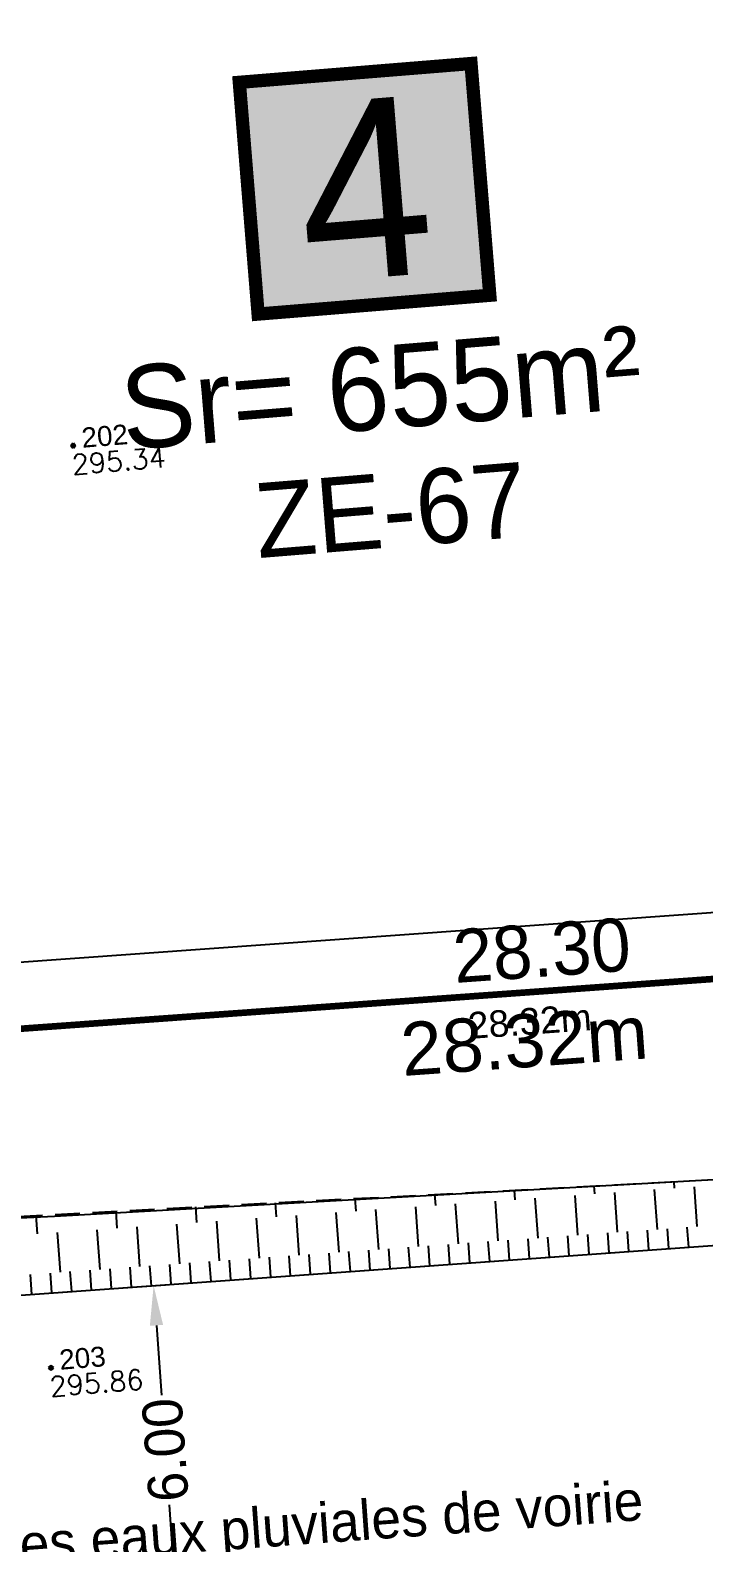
# Model space of a CAD drawing. Header units: metres. Extents: x 1851758 to 1852050, y 5187822 to 5188223.
# Drawn here: x 1851953.58 to 1851963.72, y 5187912.56 to 5187935.33 of the extents above; entities that cross this region are included whole.
import ezdxf
from ezdxf.enums import TextEntityAlignment as Align

# ---------------------------------------------------------------- set-up
doc = ezdxf.new("R2010")
doc.units = ezdxf.units.M
doc.header["$LTSCALE"] = 2.5
doc.header["$PDMODE"] = 35
doc.header["$PDSIZE"] = 0.03
doc.linetypes.add('L8', pattern=[0.225, 0.15, -0.075])
doc.layers.get('0').update_dxf_attribs({"linetype": 'CONTINUOUS', "lineweight": 30})
doc.layers.get('Defpoints').update_dxf_attribs({"linetype": 'CONTINUOUS'})
for name, color, linetype, plot in [('N', 1, 'CONTINUOUS', False), ('PRO_PAR_CONT_DA', 40, 'CONTINUOUS', False), ('PRO_PAR_CONT_DA_D', 7, 'CONTINUOUS', False)]:
    doc.layers.add(name, color=color, linetype=linetype, plot=plot)
for name, color, linetype, lineweight in [('P', 7, 'CONTINUOUS', 50), ('PRO_DEMOL_P', 7, 'CONTINUOUS', 50), ('PRO_PAR', 1, 'CONTINUOUS', 35), ('PRO_PAR_COT', 200, 'CONTINUOUS', 20), ('PRO_PAR_COT_DA', 150, 'CONTINUOUS', 20), ('PRO_PAR_COT_VENTE', 150, 'CONTINUOUS', 20), ('PRO_PAR_DA', 1, 'CONTINUOUS', 35), ('PRO_PAR_SURF', 157, 'CONTINUOUS', 20), ('PRO_PAR_TXT', 157, 'CONTINUOUS', 20), ('Z', 7, 'CONTINUOUS', 9)]:
    doc.layers.add(name, color=color, linetype=linetype, lineweight=lineweight)
for name, color, linetype in [('PFM_VRD ET 2D', 7, 'CONTINUOUS'), ('PRO_RES_EP_TXT', 5, 'CONTINUOUS'), ('PRO_VOI', 7, 'CONTINUOUS'), ('PRO_VOI_COTATION', 232, 'CONTINUOUS')]:
    doc.layers.add(name, color=color, linetype=linetype)
doc.styles.add('_ECRITURE', font='NEWSGOTN.TTF')
doc.styles.add('_ECRITURE_GRAS', font='NEWSGOTB.TTF')
doc.styles.add('Ecriture', font='NEWSGOTN.TTF')
doc.styles.add('SIMPLEX', font='SIMPLEX.SHX', dxfattribs={"oblique": 27})
doc.styles.get("Standard").update_dxf_attribs({"font": 'arial.ttf'})
doc.dimstyles.new('Voirie', dxfattribs={"dimtxt": 0.6, "dimasz": 0.6, "dimexe": 0.18, "dimexo": 0.0625, "dimgap": 0, "dimtad": 0, "dimzin": 0, "dimdsep": 46, "dimtxsty": 'Ecriture', "dimcen": 0.04, "dimclrd": 256, "dimclre": 256, "dimclrt": 256, "dimaunit": 2, "dimadec": 3, "dimazin": 0, "dimtfac": 1, "dimtofl": 0, "dimtmove": 0, "dimatfit": 0, "dimfxl": 0, "dimtolj": 1, "dimtzin": 0, "dimlwd": -1, "dimarcsym": 0})

# ---------------------------------------------------------------- blocks, each defined once
blk = doc.blocks.new('TCPOINT')
blk.add_point((0, 0))
at = {"layer": 'N'}
blk.add_attdef('MAT', (0.2, 0.2), '', height=0.34, dxfattribs=at)
at = {"layer": 'Z', "style": 'SIMPLEX'}
blk.add_attdef('ALT', (0.2, -0.54), '', height=0.34, dxfattribs=at)
blk = doc.blocks.new('*D74')
at = {"layer": 'Defpoints', "color": 0}
for p in [(1851954.708, 5187916.379), (1851955.437, 5187916.432), (1851955.138, 5187910.395)]:
    blk.add_point(p, dxfattribs=at)
at = {"layer": 'PRO_VOI_COTATION', "lineweight": -2}
for p, q in [((1851954.77, 5187916.384), (1851955.617, 5187916.445)), ((1851955.2, 5187910.399), (1851956.047, 5187910.46))]:
    blk.add_line(p, q, dxfattribs=at)
at = {"layer": 'PRO_VOI_COTATION'}
for p, q in [((1851955.48, 5187915.833), (1851955.556, 5187914.783)), ((1851955.824, 5187911.046), (1851955.674, 5187913.131))]:
    blk.add_line(p, q, dxfattribs=at)
for points in [[(1851955.381, 5187915.826), (1851955.58, 5187915.841), (1851955.437, 5187916.432)], [(1851955.725, 5187911.039), (1851955.924, 5187911.053), (1851955.867, 5187910.447)]]:
    blk.add_solid(points, dxfattribs=at)
at = {"layer": 'PRO_VOI_COTATION', "insert": (1851955.615, 5187913.957), "char_height": 0.6, "attachment_point": 5, "rotation": 94.1089, "style": 'Ecriture'}
blk.add_mtext('\\A1;6.00', dxfattribs=at)

msp = doc.modelspace()

# ---------------------------------------------------------------- hatches: boundary and pattern name
at = {"layer": 'PRO_PAR_TXT'}
msp.add_hatch(color=91, dxfattribs=at).paths.add_polyline_path([(1851956.836, 5187934.455), (1851960.125, 5187934.722), (1851960.392, 5187931.433), (1851957.103, 5187931.166)])

# ---------------------------------------------------------------- linework, layer by layer
at = {"layer": 'PFM_VRD ET 2D', "flags": 128}
msp.add_lwpolyline([(1851980.49, 5187910.708), (1851980.066, 5187919.699), (1851980.048, 5187919.724), (1851979.749, 5187920.141), (1851979.212, 5187920.001), (1851978.326, 5187919.019), (1851977.938, 5187918.585), (1851977.197, 5187918.557), (1851968.303, 5187918.184), (1851965.225, 5187918.098), (1851953.947, 5187917.47), (1851947.155, 5187917.145), (1851946.76, 5187917.12), (1851946.181, 5187917.077), (1851930.367, 5187915.66)], dxfattribs=at)
at = {"layer": 'PRO_PAR', "const_width": 0.1, "flags": 128}
msp.add_lwpolyline([(1851911.879, 5187917.313), (1851911.879, 5187917.313), (1851940.223, 5187919.349), (1851940.51, 5187915.359), (1851947.492, 5187915.861), (1851947.205, 5187919.851), (1851975.449, 5187921.88), (1851974.252, 5187941.929), (1851857.114, 5187933.514)], dxfattribs=at)
at = {"layer": 'PRO_PAR_CONT_DA', "flags": 128}
msp.add_lwpolyline([(1851910.44, 5187937.345), (1851942.275, 5187939.632), (1851974.252, 5187941.929), (1851975.449, 5187921.88), (1851947.205, 5187919.851), (1851947.492, 5187915.861), (1851944.001, 5187915.61), (1851940.51, 5187915.359), (1851940.223, 5187919.349), (1851911.879, 5187917.313)], dxfattribs=at)
msp.add_lwpolyline([(1851947.205, 5187919.851), (1851975.449, 5187921.88), (1851974.252, 5187941.929), (1851942.275, 5187939.632), (1851944.001, 5187915.61), (1851947.492, 5187915.861)], close=True, dxfattribs=at)
at = {"layer": 'PRO_PAR_CONT_DA_D', "flags": 128}
msp.add_lwpolyline([(1851946.136, 5187920.777), (1851974.392, 5187922.806), (1851973.314, 5187940.859), (1851943.344, 5187938.706), (1851944.926, 5187916.679), (1851946.423, 5187916.787)], close=True, dxfattribs=at)
at = {"layer": 'PRO_PAR_DA', "flags": 128}
msp.add_lwpolyline([(1851911.879, 5187917.313), (1851911.879, 5187917.313), (1851940.223, 5187919.349), (1851940.51, 5187915.359), (1851947.492, 5187915.861), (1851947.205, 5187919.851), (1851975.449, 5187921.88), (1851974.252, 5187941.929), (1851857.114, 5187933.514)], dxfattribs=at)
at = {"layer": 'PRO_PAR_SURF', "flags": 128}
for points in [[(1851974.252, 5187941.929), (1851942.275, 5187939.632), (1851944.001, 5187915.61), (1851947.492, 5187915.861), (1851947.205, 5187919.851), (1851975.449, 5187921.88)], [(1851979.459, 5187919.524), (1851978.181, 5187918.066), (1851896.96, 5187912.231), (1851896.78, 5187914.725), (1851884.811, 5187913.865), (1851885.671, 5187901.896), (1851897.64, 5187902.755), (1851899.225, 5187880.697), (1851981.487, 5187886.528)]]:
    msp.add_lwpolyline(points, close=True, dxfattribs=at)
at = {"layer": 'PRO_PAR_TXT', "color": 157, "const_width": 0.2, "flags": 128}
msp.add_lwpolyline([(1851956.728, 5187934.547), (1851960.217, 5187934.83), (1851960.5, 5187931.341), (1851957.011, 5187931.058)], close=True, dxfattribs=at)
at = {"layer": 'PRO_VOI', "color": 32}
for p, q in [((1851963.281, 5187917.898, 268.322), (1851963.274, 5187917.995, 297.398)), ((1851958.486, 5187917.553, 245.746), (1851958.472, 5187917.742, 297.398)), ((1851959.685, 5187917.639, 251.026), (1851959.673, 5187917.805, 297.398)), ((1851960.883, 5187917.725, 256.538), (1851960.873, 5187917.868, 297.398)), ((1851961.226, 5187917.148, 85.983), (1851961.183, 5187917.747, 257.947)), ((1851961.826, 5187917.192, 86.943), (1851961.783, 5187917.79, 260.826)), ((1851962.082, 5187917.812, 262.298), (1851962.074, 5187917.932, 297.398)), ((1851962.425, 5187917.235, 87.924), (1851962.382, 5187917.833, 263.77)), ((1851963.024, 5187917.278, 88.928), (1851962.981, 5187917.876, 266.782)), ((1851963.624, 5187917.321, 89.955), (1851963.581, 5187917.919, 269.863)), ((1851953.69, 5187917.209, 226.674), (1851953.67, 5187917.489, 297.398)), ((1851954.889, 5187917.295, 231.159), (1851954.871, 5187917.552, 297.398)), ((1851956.088, 5187917.381, 235.825), (1851956.071, 5187917.615, 297.398)), ((1851957.287, 5187917.467, 240.683), (1851957.272, 5187917.679, 297.398)), ((1851957.63, 5187916.89, 80.641), (1851957.587, 5187917.489, 241.923)), ((1851958.229, 5187916.933, 81.485), (1851958.186, 5187917.532, 244.454)), ((1851958.828, 5187916.976, 82.347), (1851958.785, 5187917.575, 247.038)), ((1851959.428, 5187917.019, 83.227), (1851959.385, 5187917.618, 249.678)), ((1851960.027, 5187917.062, 84.125), (1851959.984, 5187917.661, 252.375)), ((1851960.627, 5187917.105, 85.044), (1851960.584, 5187917.704, 255.13)), ((1851954.632, 5187916.675, 76.672), (1851954.589, 5187917.273, 230.016)), ((1851955.232, 5187916.718, 77.435), (1851955.189, 5187917.316, 232.303)), ((1851955.831, 5187916.761, 78.212), (1851955.788, 5187917.359, 234.635)), ((1851956.431, 5187916.804, 79.006), (1851956.388, 5187917.402, 237.015)), ((1851957.03, 5187916.847, 79.815), (1851956.987, 5187917.446, 239.444)), ((1851962.896, 5187916.968), (1851962.875, 5187917.267, 88.674)), ((1851963.196, 5187916.989), (1851963.174, 5187917.288, 89.182)), ((1851963.495, 5187917.011), (1851963.474, 5187917.31, 89.695)), ((1851954.033, 5187916.632, 75.925), (1851953.99, 5187917.23, 227.774)), ((1851959.899, 5187916.752), (1851959.877, 5187917.052, 83.898)), ((1851960.199, 5187916.774), (1851960.177, 5187917.073, 84.353)), ((1851960.498, 5187916.795), (1851960.477, 5187917.095, 84.812)), ((1851960.798, 5187916.817), (1851960.777, 5187917.116, 85.276)), ((1851961.098, 5187916.838), (1851961.076, 5187917.138, 85.746)), ((1851961.397, 5187916.86), (1851961.376, 5187917.159, 86.22)), ((1851961.697, 5187916.882), (1851961.676, 5187917.181, 86.7)), ((1851961.997, 5187916.903), (1851961.975, 5187917.202, 87.185)), ((1851962.297, 5187916.925), (1851962.275, 5187917.224, 87.676)), ((1851962.596, 5187916.946), (1851962.575, 5187917.245, 88.172)), ((1851956.602, 5187916.516), (1851956.581, 5187916.815, 79.206)), ((1851956.902, 5187916.537), (1851956.88, 5187916.836, 79.611)), ((1851957.201, 5187916.559), (1851957.18, 5187916.858, 80.02)), ((1851957.501, 5187916.58), (1851957.48, 5187916.879, 80.433)), ((1851957.801, 5187916.602), (1851957.779, 5187916.901, 80.85)), ((1851958.101, 5187916.623), (1851958.079, 5187916.922, 81.272)), ((1851958.4, 5187916.645), (1851958.379, 5187916.944, 81.698)), ((1851958.7, 5187916.666), (1851958.679, 5187916.965, 82.129)), ((1851959, 5187916.688), (1851958.978, 5187916.987, 82.564)), ((1851959.299, 5187916.709), (1851959.278, 5187917.009, 83.004)), ((1851959.599, 5187916.731), (1851959.578, 5187917.03, 83.449)), ((1851953.605, 5187916.3), (1851953.583, 5187916.599, 75.373)), ((1851953.905, 5187916.322), (1851953.883, 5187916.621, 75.74)), ((1851954.204, 5187916.343), (1851954.183, 5187916.643, 76.11)), ((1851954.504, 5187916.365), (1851954.483, 5187916.664, 76.484)), ((1851954.804, 5187916.386), (1851954.782, 5187916.686, 76.861)), ((1851955.104, 5187916.408), (1851955.082, 5187916.707, 77.242)), ((1851955.403, 5187916.429), (1851955.382, 5187916.729, 77.627)), ((1851955.703, 5187916.451), (1851955.681, 5187916.75, 78.016)), ((1851956.003, 5187916.472), (1851955.981, 5187916.772, 78.409)), ((1851956.302, 5187916.494), (1851956.281, 5187916.793, 78.805))]:
    msp.add_line(p, q, dxfattribs=at)
at = {"layer": 'PRO_VOI', "color": 34, "linetype": 'L8', "elevation": 297.398, "flags": 128}
msp.add_lwpolyline([(1851885.253, 5187907.718), (1851884.54, 5187913.845, -0.395782), (1851884.789, 5187914.18), (1851896.718, 5187915.593, -0.445633), (1851897.637, 5187914.786), (1851897.678, 5187913.071), (1851915.03, 5187914.494), (1851930.367, 5187915.66), (1851947.155, 5187917.145), (1851965.225, 5187918.098), (1851977.197, 5187918.557), (1851979.554, 5187920.246)], format="xyb", dxfattribs=at)
at = {"layer": 'PRO_VOI', "flags": 128}
msp.add_lwpolyline([(1851947.492, 5187915.861), (1851978.181, 5187918.066), (1851979.588, 5187919.671)], dxfattribs=at)

# ---------------------------------------------------------------- block references
at = {"layer": 'P'}
ref = msp.add_blockref('TCPOINT', (1851954.227, 5187929.077, 295.34), dxfattribs=dict(at, rotation=301.9002445867005))
ref.add_attrib('MAT', '202', (1851954.365, 5187929.045, 295.34), dxfattribs={"layer": 'N', "height": 0.3, "rotation": 4.6408})
ref.add_attrib('ALT', '295.34', dxfattribs={"layer": 'Z', "height": 0.3, "rotation": 4.6408, "style": 'SIMPLEX'}).set_placement((1851954.195, 5187928.939, 295.34), align=Align.TOP_LEFT)
at = {"layer": 'PRO_DEMOL_P'}
ref = msp.add_blockref('TCPOINT', (1851953.892, 5187915.196, 295.86), dxfattribs=dict(at, rotation=301.9002445867005))
ref.add_attrib('MAT', '203', (1851954.03, 5187915.164, 295.86), dxfattribs={"layer": 'N', "height": 0.3, "rotation": 4.6408})
ref.add_attrib('ALT', '295.86', dxfattribs={"layer": 'Z', "height": 0.3, "rotation": 4.6408, "style": 'SIMPLEX'}).set_placement((1851953.86, 5187915.058, 295.86), align=Align.TOP_LEFT)

# ---------------------------------------------------------------- texts
at = {"layer": 'PRO_PAR_COT', "insert": (1851961.283, 5187921.476), "char_height": 0.8, "attachment_point": 5, "rotation": 4.1089, "style": 'Ecriture'}
msp.add_mtext('\\A1;28.30', dxfattribs=at)
at = {"layer": 'PRO_PAR_COT_DA', "insert": (1851961.021, 5187920.113), "char_height": 0.8, "attachment_point": 5, "rotation": 4.1089}
msp.add_mtext('\\A1;28.32m', dxfattribs=at)
at = {"layer": 'PRO_PAR_COT_VENTE', "insert": (1851961.101, 5187920.408), "char_height": 0.4, "attachment_point": 5, "rotation": 4.1089}
msp.add_mtext('\\A1;28.32m', dxfattribs=at)
at = {"layer": 'PRO_PAR_TXT', "color": 157}
for s, height, style, p in [('4', 2.688, '_ECRITURE_GRAS', (1851958.614, 5187932.944)), ('Sr= 655m²', 1.25, '_ECRITURE', (1851958.857, 5187929.954))]:
    msp.add_text(s, height=height, rotation=4.6408, dxfattribs=dict(at, style=style)).set_placement(p, align=Align.MIDDLE)
at = {"layer": 'PRO_PAR_TXT', "color": 230, "style": '_ECRITURE'}
msp.add_text('ZE-67', height=1.125, rotation=4.6408, dxfattribs=at).set_placement((1851959.007, 5187928.11), align=Align.MIDDLE)
at = {"layer": 'PRO_RES_EP_TXT', "linetype": 'Continuous', "ltscale": 0.2, "style": 'Ecriture'}
msp.add_text('Rétention des eaux pluviales de voirie', height=0.6, rotation=4.1089, dxfattribs=at).set_placement((1851949.348, 5187911.936))

# ---------------------------------------------------------------- dimensions: what is measured, and where the dimension line sits
at = {"layer": 'PRO_VOI_COTATION'}
dim = msp.add_linear_dim(base=(1851955.437, 5187916.432), p1=(1851955.138, 5187910.395), p2=(1851954.708, 5187916.379), angle=94.1089, dimstyle='Voirie', dxfattribs=at)
dim.commit()
dim.dimension.update_dxf_attribs({"geometry": '*D74', "text_midpoint": (1851955.615, 5187913.957), "dimtype": 161})

doc.saveas('drawing.dxf')
